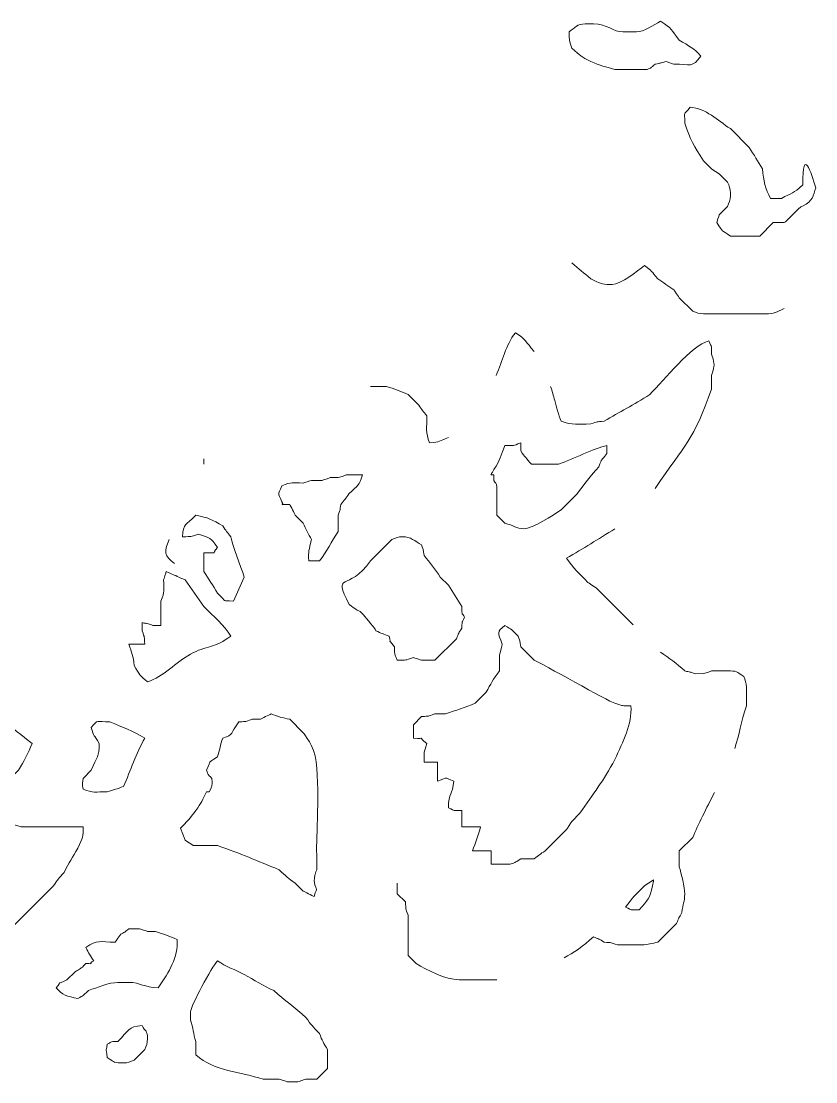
# Model space of a CAD drawing. Header units: millimetres. Extents: x -6423 to -1759, y 6 to 2012.
# Drawn here: x -2063.8 to -2019.4, y 1261.5 to 1320.8 of the extents above; entities that cross this region are included whole.
import ezdxf

# ---------------------------------------------------------------- set-up
doc = ezdxf.new("R2010")
doc.units = ezdxf.units.MM
doc.header["$MEASUREMENT"] = 0
doc.layers.add('layer 1', color=7, linetype='Continuous')

msp = doc.modelspace()

# ---------------------------------------------------------------- linework, layer by layer
at = {"layer": 'layer 1', "color": 177, "lineweight": 9}
for points, knots in [([(-2027.0498, 1319.702), (-2027.515, 1320.2753), (-2027.439, 1320.3474), (-2028.0996, 1320.7514), (-2028.0996, 1320.7514), (-2028.4836, 1320.546), (-2029.014, 1320.1516), (-2029.4486, 1320.1516), (-2029.4486, 1320.1516), (-2029.4486, 1320.1516), (-2030.1982, 1320.1519), (-2030.1982, 1320.1519), (-2030.1982, 1320.1519), (-2030.7267, 1320.1516), (-2031.0715, 1320.6016), (-2031.8476, 1320.6016), (-2031.8476, 1320.6016), (-2031.8476, 1320.6016), (-2032.2974, 1320.6015), (-2032.2974, 1320.6015), (-2032.2974, 1320.6015), (-2032.7426, 1320.6015), (-2032.8656, 1320.4134), (-2033.1971, 1320.1519), (-2033.1971, 1320.1519), (-2033.184, 1319.5623), (-2033.2185, 1319.7817), (-2033.0469, 1319.2523), (-2033.0469, 1319.2523), (-2032.5746, 1318.8165), (-2032.5261, 1318.7855), (-2031.9974, 1318.5026), (-2031.9974, 1318.5026), (-2031.4557, 1318.2505), (-2031.1923, 1318.2292), (-2030.6481, 1318.0527), (-2030.6481, 1318.0527), (-2030.6481, 1318.0527), (-2028.849, 1318.053), (-2028.849, 1318.053), (-2028.849, 1318.053), (-2028.4821, 1318.22), (-2028.7033, 1318.1124), (-2028.3991, 1318.3527), (-2028.3991, 1318.3527), (-2028.0771, 1318.4203), (-2028.1414, 1318.3894), (-2027.7996, 1318.5026), (-2027.7996, 1318.5026), (-2027.7903, 1318.4987), (-2027.3747, 1318.3617), (-2027.3497, 1318.3527), (-2027.3497, 1318.3527), (-2026.4441, 1318.3525), (-2026.3102, 1318.1252), (-2025.8505, 1318.8025), (-2025.8505, 1318.8025), (-2026.1791, 1319.2265), (-2026.5413, 1319.3695), (-2027.0498, 1319.702)], [0, 0, 0, 0, 0.0625, 0.0625, 0.0625, 0.0625, 0.125, 0.125, 0.125, 0.125, 0.1875, 0.1875, 0.1875, 0.1875, 0.25, 0.25, 0.25, 0.25, 0.3125, 0.3125, 0.3125, 0.3125, 0.375, 0.375, 0.375, 0.375, 0.4375, 0.4375, 0.4375, 0.4375, 0.5, 0.5, 0.5, 0.5, 0.5625, 0.5625, 0.5625, 0.5625, 0.625, 0.625, 0.625, 0.625, 0.6875, 0.6875, 0.6875, 0.6875, 0.75, 0.75, 0.75, 0.75, 0.8125, 0.8125, 0.8125, 0.8125, 0.875, 0.875, 0.875, 0.875, 1, 1, 1, 1]), ([(-2020.1535, 1311.6058), (-2020.6942, 1311.1184), (-2020.7549, 1311.1633), (-2021.3527, 1310.8562), (-2021.3527, 1310.8562), (-2021.3527, 1310.8562), (-2021.9525, 1310.8565), (-2021.9525, 1310.8565), (-2021.9525, 1310.8565), (-2022.2627, 1311.3939), (-2022.3529, 1311.8631), (-2022.4022, 1312.5055), (-2022.4022, 1312.5055), (-2022.653, 1312.9244), (-2022.8805, 1313.2902), (-2023.1518, 1313.705), (-2023.1518, 1313.705), (-2023.1518, 1313.705), (-2024.2013, 1314.7545), (-2024.2013, 1314.7545), (-2024.2013, 1314.7545), (-2024.9068, 1315.2158), (-2025.575, 1315.8866), (-2026.4503, 1315.9538), (-2026.4503, 1315.9538), (-2026.861, 1315.3773), (-2026.7327, 1315.8594), (-2026.7501, 1315.0545), (-2026.7501, 1315.0545), (-2026.4226, 1314.1077), (-2026.2588, 1313.8089), (-2025.7004, 1312.9551), (-2025.7004, 1312.9551), (-2025.7004, 1312.9551), (-2025.2508, 1312.5055), (-2025.2508, 1312.5055), (-2025.2508, 1312.5055), (-2025.2332, 1312.4959), (-2024.8264, 1312.2219), (-2024.801, 1312.2059), (-2024.801, 1312.2059), (-2024.801, 1312.2059), (-2024.3511, 1311.7558), (-2024.3511, 1311.7558), (-2024.3511, 1311.7558), (-2024.2726, 1311.537), (-2024.2016, 1311.4137), (-2024.2016, 1311.1561), (-2024.2016, 1311.1561), (-2024.2016, 1311.1561), (-2024.2013, 1311.0063), (-2024.2013, 1311.0063), (-2024.2013, 1311.0063), (-2024.2013, 1310.7452), (-2024.2771, 1310.6301), (-2024.3511, 1310.4065), (-2024.3511, 1310.4065), (-2024.8726, 1309.8735), (-2024.7665, 1310.148), (-2024.9509, 1309.5072), (-2024.9509, 1309.5072), (-2024.5926, 1308.9339), (-2024.7453, 1309.1249), (-2024.2013, 1308.7573), (-2024.2013, 1308.7573), (-2024.2013, 1308.7573), (-2022.552, 1308.7573), (-2022.552, 1308.7573), (-2022.552, 1308.7573), (-2022.552, 1308.7573), (-2021.8024, 1309.5072), (-2021.8024, 1309.5072), (-2021.8024, 1309.5072), (-2021.8024, 1309.5072), (-2021.2027, 1309.5069), (-2021.2027, 1309.5069), (-2021.2027, 1309.5069), (-2021.0405, 1309.5607), (-2020.431, 1310.3358), (-2020.1428, 1310.4515), (-2020.1428, 1310.4515), (-2019.6046, 1310.6785), (-2019.5759, 1311.011), (-2019.4317, 1311.4562), (-2019.4317, 1311.4562), (-2019.6967, 1312.2732), (-2020.1527, 1313.8451), (-2020.1535, 1311.6058)], [0, 0, 0, 0, 0.0434783, 0.0434783, 0.0434783, 0.0434783, 0.0869565, 0.0869565, 0.0869565, 0.0869565, 0.1304348, 0.1304348, 0.1304348, 0.1304348, 0.173913, 0.173913, 0.173913, 0.173913, 0.2173913, 0.2173913, 0.2173913, 0.2173913, 0.2608696, 0.2608696, 0.2608696, 0.2608696, 0.3043478, 0.3043478, 0.3043478, 0.3043478, 0.3478261, 0.3478261, 0.3478261, 0.3478261, 0.3913043, 0.3913043, 0.3913043, 0.3913043, 0.4347826, 0.4347826, 0.4347826, 0.4347826, 0.4782609, 0.4782609, 0.4782609, 0.4782609, 0.5217391, 0.5217391, 0.5217391, 0.5217391, 0.5652174, 0.5652174, 0.5652174, 0.5652174, 0.6086957, 0.6086957, 0.6086957, 0.6086957, 0.6521739, 0.6521739, 0.6521739, 0.6521739, 0.6956522, 0.6956522, 0.6956522, 0.6956522, 0.7391304, 0.7391304, 0.7391304, 0.7391304, 0.7826087, 0.7826087, 0.7826087, 0.7826087, 0.826087, 0.826087, 0.826087, 0.826087, 0.8695652, 0.8695652, 0.8695652, 0.8695652, 0.9130435, 0.9130435, 0.9130435, 0.9130435, 1, 1, 1, 1]), ([(-2033.0469, 1307.2582), (-2032.6492, 1306.891), (-2032.3951, 1306.7259), (-2031.9974, 1306.3585), (-2031.9974, 1306.3585), (-2031.6675, 1306.2264), (-2031.4467, 1306.0589), (-2031.0978, 1306.0586), (-2031.0978, 1306.0586), (-2031.0978, 1306.0586), (-2030.798, 1306.0586), (-2030.798, 1306.0586), (-2030.798, 1306.0586), (-2030.2997, 1306.0589), (-2029.4084, 1306.7758), (-2028.9989, 1307.1083), (-2028.9989, 1307.1083), (-2028.518, 1306.7562), (-2028.6493, 1306.841), (-2028.2493, 1306.3585), (-2028.2493, 1306.3585), (-2027.9455, 1306.1597), (-2027.6535, 1305.9574), (-2027.3497, 1305.7589), (-2027.3497, 1305.7589), (-2027.3401, 1305.7412), (-2027.0663, 1305.3345), (-2027.05, 1305.3091), (-2027.05, 1305.3091), (-2027.05, 1305.3091), (-2026.3002, 1304.5594), (-2026.3002, 1304.5594), (-2026.3002, 1304.5594), (-2026.0813, 1304.4806), (-2025.9582, 1304.4096), (-2025.7004, 1304.4096), (-2025.7004, 1304.4096), (-2025.7004, 1304.4096), (-2022.2524, 1304.4093), (-2022.2524, 1304.4093), (-2022.2524, 1304.4093), (-2021.7224, 1304.4096), (-2021.6367, 1304.5075), (-2021.2027, 1304.7094)], [0, 0, 0, 0, 0.0833333, 0.0833333, 0.0833333, 0.0833333, 0.1666667, 0.1666667, 0.1666667, 0.1666667, 0.25, 0.25, 0.25, 0.25, 0.3333333, 0.3333333, 0.3333333, 0.3333333, 0.4166667, 0.4166667, 0.4166667, 0.4166667, 0.5, 0.5, 0.5, 0.5, 0.5833333, 0.5833333, 0.5833333, 0.5833333, 0.6666667, 0.6666667, 0.6666667, 0.6666667, 0.75, 0.75, 0.75, 0.75, 0.8333333, 0.8333333, 0.8333333, 0.8333333, 1, 1, 1, 1]), ([(-2037.2807, 1300.9611), (-2036.8904, 1301.8049), (-2036.766, 1302.6371), (-2036.1954, 1303.3601), (-2036.1954, 1303.3601), (-2035.5735, 1302.971), (-2035.6568, 1302.8638), (-2035.1459, 1302.3107)], [0, 0, 0, 0, 0.3333333, 0.3333333, 0.3333333, 0.3333333, 1, 1, 1, 1]), ([(-2034.2421, 1300.3616), (-2034.1455, 1300.1005), (-2034.0727, 1299.8379), (-2034.0033, 1299.5764), (-2034.0033, 1299.5764), (-2033.8995, 1299.1847), (-2033.8032, 1298.7945), (-2033.6467, 1298.4127), (-2033.6467, 1298.4127), (-2033.0343, 1298.1749), (-2032.6919, 1298.2627), (-2031.9974, 1298.2627), (-2031.9974, 1298.2627), (-2031.5574, 1298.4084), (-2031.7217, 1298.3761), (-2031.2479, 1298.4124), (-2031.2479, 1298.4124), (-2030.3598, 1298.9446), (-2029.6148, 1299.3129), (-2028.6991, 1299.9116), (-2028.6991, 1299.9116), (-2027.8818, 1300.7292), (-2026.3933, 1302.625), (-2025.4007, 1302.9105), (-2025.4007, 1302.9105), (-2025.2206, 1302.4566), (-2025.2508, 1302.7592), (-2025.2507, 1302.1605), (-2025.2507, 1302.1605), (-2025.1183, 1301.7921), (-2025.1669, 1301.9036), (-2025.1009, 1301.5609), (-2025.1009, 1301.5609), (-2025.1684, 1301.2389), (-2025.1374, 1301.3029), (-2025.2507, 1300.9613), (-2025.2507, 1300.9613), (-2025.2507, 1300.9613), (-2025.2507, 1300.2118), (-2025.2507, 1300.2118), (-2025.2507, 1300.2118), (-2026.2433, 1297.3431), (-2026.7385, 1297.122), (-2028.3991, 1294.6642)], [0, 0, 0, 0, 0.0833333, 0.0833333, 0.0833333, 0.0833333, 0.1666667, 0.1666667, 0.1666667, 0.1666667, 0.25, 0.25, 0.25, 0.25, 0.3333333, 0.3333333, 0.3333333, 0.3333333, 0.4166667, 0.4166667, 0.4166667, 0.4166667, 0.5, 0.5, 0.5, 0.5, 0.5833333, 0.5833333, 0.5833333, 0.5833333, 0.6666667, 0.6666667, 0.6666667, 0.6666667, 0.75, 0.75, 0.75, 0.75, 0.8333333, 0.8333333, 0.8333333, 0.8333333, 1, 1, 1, 1]), ([(-2044.2915, 1300.3614), (-2044.2915, 1300.3614), (-2043.3918, 1300.3616), (-2043.3918, 1300.3616), (-2043.3918, 1300.3616), (-2042.9644, 1300.2137), (-2042.6106, 1300.0794), (-2042.1925, 1299.9118), (-2042.1925, 1299.9118), (-2042.1925, 1299.9118), (-2041.5928, 1299.312), (-2041.5928, 1299.312), (-2041.5928, 1299.312), (-2041.411, 1299.0284), (-2041.362, 1298.9838), (-2041.1429, 1298.7123), (-2041.1429, 1298.7123), (-2041.1429, 1298.0326), (-2041.2271, 1297.8159), (-2040.993, 1297.2129), (-2040.993, 1297.2129), (-2040.3908, 1297.2595), (-2040.4725, 1297.3008), (-2039.9436, 1297.513)], [0, 0, 0, 0, 0.1428571, 0.1428571, 0.1428571, 0.1428571, 0.2857143, 0.2857143, 0.2857143, 0.2857143, 0.4285714, 0.4285714, 0.4285714, 0.4285714, 0.5714286, 0.5714286, 0.5714286, 0.5714286, 0.7142857, 0.7142857, 0.7142857, 0.7142857, 1, 1, 1, 1]), ([(-2037.3947, 1295.4141), (-2037.3947, 1295.4141), (-2037.3947, 1295.1142), (-2037.3947, 1295.1142), (-2037.3947, 1295.1142), (-2037.2286, 1294.7684), (-2037.2449, 1295.0494), (-2037.2452, 1294.5144), (-2037.2452, 1294.5144), (-2037.2452, 1294.5144), (-2037.2449, 1294.2146), (-2037.2449, 1294.2146), (-2037.2449, 1294.2146), (-2037.2449, 1294.2146), (-2037.2452, 1293.1651), (-2037.2452, 1293.1651), (-2037.2452, 1293.1651), (-2037.2452, 1293.1651), (-2036.7952, 1292.7151), (-2036.7952, 1292.7151), (-2036.7952, 1292.7151), (-2036.3067, 1292.6125), (-2036.1263, 1292.4154), (-2035.7456, 1292.4155), (-2035.7456, 1292.4155), (-2035.2213, 1292.4154), (-2034.1072, 1293.1636), (-2033.6469, 1293.4649), (-2033.6469, 1293.4649), (-2033.6469, 1293.4649), (-2032.7471, 1294.3644), (-2032.7471, 1294.3644), (-2032.7471, 1294.3644), (-2032.4152, 1294.8558), (-2031.9676, 1295.4088), (-2031.5476, 1295.8637), (-2031.5476, 1295.8637), (-2031.3303, 1296.3938), (-2031.4579, 1296.1574), (-2031.0978, 1296.6134), (-2031.0978, 1296.6134), (-2031.0978, 1296.6134), (-2031.0978, 1297.0634), (-2031.0978, 1297.0634), (-2031.0978, 1297.0634), (-2031.755, 1296.9249), (-2033.0012, 1296.2888), (-2033.7965, 1296.0137), (-2033.7965, 1296.0137), (-2033.7965, 1296.0137), (-2035.296, 1296.0136), (-2035.296, 1296.0136), (-2035.296, 1296.0136), (-2035.6201, 1296.3649), (-2035.6513, 1296.398), (-2035.8956, 1296.7631), (-2035.8956, 1296.7631), (-2035.8956, 1296.7631), (-2035.8956, 1297.2129), (-2035.8956, 1297.2129), (-2035.8956, 1297.2129), (-2036.4083, 1297.0139), (-2036.1787, 1297.0631), (-2036.7952, 1297.0631), (-2036.7952, 1297.0631), (-2037.0057, 1296.4547), (-2037.0522, 1296.2856), (-2037.3947, 1295.714), (-2037.3947, 1295.714), (-2037.4552, 1295.613), (-2037.5168, 1295.5131), (-2037.5794, 1295.4142), (-2037.5794, 1295.4142), (-2037.5794, 1295.4142), (-2037.3947, 1295.4141), (-2037.3947, 1295.4141)], [0, 0, 0, 0, 0.05, 0.05, 0.05, 0.05, 0.1, 0.1, 0.1, 0.1, 0.15, 0.15, 0.15, 0.15, 0.2, 0.2, 0.2, 0.2, 0.25, 0.25, 0.25, 0.25, 0.3, 0.3, 0.3, 0.3, 0.35, 0.35, 0.35, 0.35, 0.4, 0.4, 0.4, 0.4, 0.45, 0.45, 0.45, 0.45, 0.5, 0.5, 0.5, 0.5, 0.55, 0.55, 0.55, 0.55, 0.6, 0.6, 0.6, 0.6, 0.65, 0.65, 0.65, 0.65, 0.7, 0.7, 0.7, 0.7, 0.75, 0.75, 0.75, 0.75, 0.8, 0.8, 0.8, 0.8, 0.85, 0.85, 0.85, 0.85, 0.9, 0.9, 0.9, 0.9, 1, 1, 1, 1]), ([(-2044.7412, 1295.4141), (-2044.7412, 1295.4141), (-2045.6408, 1295.4138), (-2045.6408, 1295.4138), (-2045.6408, 1295.4138), (-2045.6661, 1295.4048), (-2046.0815, 1295.2683), (-2046.0905, 1295.2641), (-2046.0905, 1295.2641), (-2046.0905, 1295.2641), (-2046.5403, 1295.264), (-2046.5403, 1295.264), (-2046.5403, 1295.264), (-2046.5654, 1295.2551), (-2046.981, 1295.1181), (-2046.99, 1295.114), (-2046.99, 1295.114), (-2046.99, 1295.114), (-2047.5898, 1295.1142), (-2047.5898, 1295.1142), (-2047.5898, 1295.1142), (-2047.6148, 1295.1052), (-2048.0304, 1294.9685), (-2048.0398, 1294.964), (-2048.0398, 1294.964), (-2048.6888, 1294.9642), (-2048.665, 1295.0371), (-2049.2391, 1294.8143), (-2049.2391, 1294.8143), (-2049.4681, 1294.2239), (-2049.4681, 1294.5049), (-2049.239, 1293.9147), (-2049.239, 1293.9147), (-2049.038, 1293.7627), (-2049.5544, 1293.7649), (-2048.7892, 1293.7649), (-2048.7892, 1293.7649), (-2048.7497, 1293.6732), (-2048.5351, 1293.2612), (-2048.4894, 1293.1651), (-2048.4894, 1293.1651), (-2048.4894, 1293.1651), (-2048.0397, 1292.7151), (-2048.0397, 1292.7151), (-2048.0397, 1292.7151), (-2047.893, 1292.4143), (-2047.7423, 1292.1129), (-2047.5898, 1291.8156), (-2047.5898, 1291.8156), (-2047.7092, 1291.1833), (-2047.7761, 1291.185), (-2047.7397, 1290.6162), (-2047.7397, 1290.6162), (-2047.7397, 1290.6162), (-2047.1401, 1290.6165), (-2047.1401, 1290.6165), (-2047.1401, 1290.6165), (-2046.7245, 1291.1428), (-2046.4655, 1291.6919), (-2046.0907, 1292.2655), (-2046.0907, 1292.2655), (-2046.0907, 1292.2655), (-2046.0905, 1293.1651), (-2046.0905, 1293.1651), (-2046.0905, 1293.1651), (-2045.9578, 1293.5334), (-2046.0068, 1293.4222), (-2045.9408, 1293.7649), (-2045.9408, 1293.7649), (-2045.7275, 1294.0343), (-2045.6741, 1294.0904), (-2045.4908, 1294.3644), (-2045.4908, 1294.3644), (-2044.9641, 1294.8913), (-2044.9316, 1294.7528), (-2044.7412, 1295.4141)], [0, 0, 0, 0, 0.05, 0.05, 0.05, 0.05, 0.1, 0.1, 0.1, 0.1, 0.15, 0.15, 0.15, 0.15, 0.2, 0.2, 0.2, 0.2, 0.25, 0.25, 0.25, 0.25, 0.3, 0.3, 0.3, 0.3, 0.35, 0.35, 0.35, 0.35, 0.4, 0.4, 0.4, 0.4, 0.45, 0.45, 0.45, 0.45, 0.5, 0.5, 0.5, 0.5, 0.55, 0.55, 0.55, 0.55, 0.6, 0.6, 0.6, 0.6, 0.65, 0.65, 0.65, 0.65, 0.7, 0.7, 0.7, 0.7, 0.75, 0.75, 0.75, 0.75, 0.8, 0.8, 0.8, 0.8, 0.85, 0.85, 0.85, 0.85, 0.9, 0.9, 0.9, 0.9, 1, 1, 1, 1]), ([(-2052.0876, 1291.9655), (-2052.3007, 1292.2351), (-2052.3542, 1292.2914), (-2052.5374, 1292.5654), (-2052.5374, 1292.5654), (-2053.137, 1292.9246), (-2053.337, 1293.0328), (-2054.0366, 1293.1651), (-2054.0366, 1293.1651), (-2054.6343, 1292.5673), (-2054.7098, 1292.7408), (-2054.7863, 1291.9655), (-2054.7863, 1291.9655), (-2054.1966, 1291.9784), (-2054.416, 1291.9437), (-2053.8868, 1292.1157), (-2053.8868, 1292.1157), (-2053.233, 1291.8535), (-2053.2238, 1291.9491), (-2052.8371, 1291.366), (-2052.8371, 1291.366), (-2053.1945, 1290.9499), (-2052.7633, 1291.0841), (-2053.5868, 1291.0661), (-2053.5868, 1291.0661), (-2053.6061, 1290.7661), (-2053.5868, 1290.4641), (-2053.5868, 1290.0165), (-2053.5868, 1290.0165), (-2053.3156, 1289.6018), (-2053.0879, 1289.236), (-2052.8374, 1288.8172), (-2052.8374, 1288.8172), (-2052.1959, 1288.2391), (-2052.6933, 1288.4418), (-2051.9377, 1288.3674), (-2051.9377, 1288.3674), (-2051.7272, 1288.8202), (-2051.5484, 1289.2643), (-2051.3379, 1289.7168), (-2051.3379, 1289.7168), (-2051.5357, 1290.3263), (-2051.9789, 1291.4488), (-2052.0876, 1291.9655)], [0, 0, 0, 0, 0.0833333, 0.0833333, 0.0833333, 0.0833333, 0.1666667, 0.1666667, 0.1666667, 0.1666667, 0.25, 0.25, 0.25, 0.25, 0.3333333, 0.3333333, 0.3333333, 0.3333333, 0.4166667, 0.4166667, 0.4166667, 0.4166667, 0.5, 0.5, 0.5, 0.5, 0.5833333, 0.5833333, 0.5833333, 0.5833333, 0.6666667, 0.6666667, 0.6666667, 0.6666667, 0.75, 0.75, 0.75, 0.75, 0.8333333, 0.8333333, 0.8333333, 0.8333333, 1, 1, 1, 1]), ([(-2030.6481, 1292.4155), (-2031.5781, 1291.8071), (-2032.4168, 1291.3233), (-2033.3468, 1290.7662), (-2033.3468, 1290.7662), (-2032.9649, 1290.2014), (-2032.6549, 1289.9242), (-2032.1476, 1289.4169), (-2032.1476, 1289.4169), (-2032.1297, 1289.4073), (-2031.7231, 1289.1336), (-2031.6976, 1289.1171), (-2031.6976, 1289.1171), (-2031.6976, 1289.1171), (-2029.6351, 1287.0546), (-2029.6351, 1287.0546)], [0, 0, 0, 0, 0.2, 0.2, 0.2, 0.2, 0.4, 0.4, 0.4, 0.4, 0.6, 0.6, 0.6, 0.6, 1, 1, 1, 1]), ([(-2043.2418, 1286.4182), (-2043.5595, 1286.5236), (-2043.6941, 1286.5769), (-2043.9916, 1286.7183), (-2043.9916, 1286.7183), (-2044.1301, 1286.9911), (-2043.9916, 1286.7183), (-2044.3974, 1287.2735), (-2044.3974, 1287.2735), (-2045.0344, 1288.0654), (-2044.7577, 1287.6044), (-2045.4768, 1288.1782), (-2045.4768, 1288.1782), (-2046.4296, 1290.1092), (-2045.521, 1288.8249), (-2044.2915, 1290.6165), (-2044.2915, 1290.6165), (-2044.2915, 1290.6165), (-2043.092, 1291.8158), (-2043.092, 1291.8158), (-2043.092, 1291.8158), (-2042.8731, 1291.8945), (-2042.75, 1291.9655), (-2042.4922, 1291.9655), (-2042.4922, 1291.9655), (-2042.0715, 1291.9658), (-2041.7784, 1291.7172), (-2041.4427, 1291.5159), (-2041.4427, 1291.5159), (-2041.3104, 1291.1473), (-2041.359, 1291.2589), (-2041.2929, 1290.9161), (-2041.2929, 1290.9161), (-2040.9669, 1290.5144), (-2040.6753, 1290.134), (-2040.3933, 1289.7167), (-2040.3933, 1289.7167), (-2040.3933, 1289.7167), (-2039.9436, 1289.2671), (-2039.9436, 1289.2671), (-2039.9436, 1289.2671), (-2039.6723, 1288.8522), (-2039.4448, 1288.4862), (-2039.1939, 1288.0675), (-2039.1939, 1288.0675), (-2039.1939, 1287.4885), (-2039.1651, 1287.7734), (-2039.044, 1287.4678), (-2039.044, 1287.4678), (-2039.2305, 1287.0344), (-2039.151, 1287.4134), (-2039.1939, 1286.868), (-2039.1939, 1286.868), (-2039.3796, 1286.5784), (-2039.3667, 1286.5781), (-2039.4939, 1286.2686), (-2039.4939, 1286.2686), (-2039.4939, 1286.2686), (-2040.6932, 1285.069), (-2040.6932, 1285.069), (-2040.6932, 1285.069), (-2040.6932, 1285.069), (-2041.4427, 1285.0689), (-2041.4427, 1285.0689), (-2041.4427, 1285.0689), (-2041.452, 1285.0732), (-2041.8676, 1285.2101), (-2041.8926, 1285.2189), (-2041.8926, 1285.2189), (-2042.4222, 1285.0475), (-2042.2028, 1285.0821), (-2042.7921, 1285.0689), (-2042.7921, 1285.0689), (-2042.982, 1285.5477), (-2042.9288, 1285.2123), (-2042.9421, 1285.8187), (-2042.9421, 1285.8187), (-2043.4296, 1286.4354), (-2043.084, 1285.8369), (-2043.2418, 1286.4182)], [0, 0, 0, 0, 0.047619, 0.047619, 0.047619, 0.047619, 0.0952381, 0.0952381, 0.0952381, 0.0952381, 0.1428571, 0.1428571, 0.1428571, 0.1428571, 0.1904762, 0.1904762, 0.1904762, 0.1904762, 0.2380952, 0.2380952, 0.2380952, 0.2380952, 0.2857143, 0.2857143, 0.2857143, 0.2857143, 0.3333333, 0.3333333, 0.3333333, 0.3333333, 0.3809524, 0.3809524, 0.3809524, 0.3809524, 0.4285714, 0.4285714, 0.4285714, 0.4285714, 0.4761905, 0.4761905, 0.4761905, 0.4761905, 0.5238095, 0.5238095, 0.5238095, 0.5238095, 0.5714286, 0.5714286, 0.5714286, 0.5714286, 0.6190476, 0.6190476, 0.6190476, 0.6190476, 0.6666667, 0.6666667, 0.6666667, 0.6666667, 0.7142857, 0.7142857, 0.7142857, 0.7142857, 0.7619048, 0.7619048, 0.7619048, 0.7619048, 0.8095238, 0.8095238, 0.8095238, 0.8095238, 0.8571429, 0.8571429, 0.8571429, 0.8571429, 0.9047619, 0.9047619, 0.9047619, 0.9047619, 1, 1, 1, 1]), ([(-2055.9857, 1288.0675), (-2055.9857, 1288.0675), (-2055.9857, 1288.3674), (-2055.9857, 1288.3674), (-2055.9857, 1288.3674), (-2055.9857, 1288.3674), (-2055.9857, 1287.018), (-2055.9857, 1287.018), (-2055.9857, 1287.018), (-2055.9857, 1287.018), (-2056.4356, 1287.0182), (-2056.4356, 1287.0182), (-2056.4356, 1287.0182), (-2056.7877, 1287.1448), (-2056.717, 1287.1012), (-2057.0352, 1287.1679), (-2057.0352, 1287.1679), (-2057.0352, 1287.1679), (-2057.0352, 1286.7182), (-2057.0352, 1286.7182), (-2057.0352, 1286.7182), (-2056.8822, 1286.2572), (-2056.924, 1286.4619), (-2056.8852, 1285.9685), (-2056.8852, 1285.9685), (-2056.8852, 1285.9685), (-2057.7848, 1285.9686), (-2057.7848, 1285.9686), (-2057.7848, 1285.9686), (-2057.6151, 1285.4782), (-2057.5274, 1285.323), (-2057.485, 1284.7693), (-2057.485, 1284.7693), (-2057.1929, 1284.2746), (-2057.1517, 1284.1837), (-2056.7353, 1283.8696), (-2056.7353, 1283.8696), (-2055.8527, 1284.1234), (-2055.1553, 1284.9584), (-2054.3365, 1285.4111), (-2054.3365, 1285.4111), (-2053.4738, 1285.8881), (-2052.9386, 1285.7467), (-2052.0876, 1286.4184), (-2052.0876, 1286.4184), (-2052.4651, 1287.0355), (-2053.0404, 1287.5213), (-2053.5868, 1288.0677), (-2053.5868, 1288.0677), (-2053.9306, 1288.5767), (-2054.2996, 1289.0517), (-2054.6364, 1289.5667), (-2054.6364, 1289.5667), (-2054.8456, 1289.6524), (-2054.9352, 1289.6834), (-2054.9961, 1289.7128), (-2054.9961, 1289.7128), (-2055.2252, 1289.8232), (-2055.424, 1289.91), (-2055.6606, 1290.0036), (-2055.6606, 1290.0036), (-2055.6693, 1290.007), (-2055.6778, 1290.0114), (-2055.686, 1290.0167), (-2055.686, 1290.0167), (-2055.6949, 1289.9915), (-2055.8318, 1289.5761), (-2055.8357, 1289.5667), (-2055.8357, 1289.5667), (-2055.8358, 1288.9175), (-2055.7629, 1288.9412), (-2055.9857, 1288.3674), (-2055.9857, 1288.3674), (-2055.9857, 1288.3674), (-2055.9857, 1288.0675), (-2055.9857, 1288.0675)], [0, 0, 0, 0, 0.05, 0.05, 0.05, 0.05, 0.1, 0.1, 0.1, 0.1, 0.15, 0.15, 0.15, 0.15, 0.2, 0.2, 0.2, 0.2, 0.25, 0.25, 0.25, 0.25, 0.3, 0.3, 0.3, 0.3, 0.35, 0.35, 0.35, 0.35, 0.4, 0.4, 0.4, 0.4, 0.45, 0.45, 0.45, 0.45, 0.5, 0.5, 0.5, 0.5, 0.55, 0.55, 0.55, 0.55, 0.6, 0.6, 0.6, 0.6, 0.65, 0.65, 0.65, 0.65, 0.7, 0.7, 0.7, 0.7, 0.75, 0.75, 0.75, 0.75, 0.8, 0.8, 0.8, 0.8, 0.85, 0.85, 0.85, 0.85, 0.9, 0.9, 0.9, 0.9, 1, 1, 1, 1]), ([(-2037.5447, 1274.4242), (-2037.5447, 1274.4242), (-2037.5447, 1273.6746), (-2037.5447, 1273.6746), (-2037.5447, 1273.6746), (-2037.5447, 1273.6746), (-2036.4952, 1273.6746), (-2036.4952, 1273.6746), (-2036.4952, 1273.6746), (-2036.1702, 1273.7914), (-2036.179, 1273.8074), (-2035.8956, 1273.9746), (-2035.8956, 1273.9746), (-2035.8956, 1273.9746), (-2035.1459, 1273.9744), (-2035.1459, 1273.9744), (-2035.1459, 1273.9744), (-2034.8763, 1274.1874), (-2034.8202, 1274.2409), (-2034.5462, 1274.4244), (-2034.5462, 1274.4244), (-2034.5462, 1274.4244), (-2033.3468, 1275.6236), (-2033.3468, 1275.6236), (-2033.3468, 1275.6236), (-2033.3372, 1275.6415), (-2033.0632, 1276.0478), (-2033.0469, 1276.0735), (-2033.0469, 1276.0735), (-2033.0469, 1276.0735), (-2032.5972, 1276.5231), (-2032.5972, 1276.5231), (-2032.5972, 1276.5231), (-2031.8433, 1277.6389), (-2031.2859, 1278.3296), (-2030.6481, 1279.522), (-2030.6481, 1279.522), (-2030.1907, 1280.5054), (-2029.6838, 1281.509), (-2029.7487, 1282.5204), (-2029.7487, 1282.5204), (-2030.338, 1282.5331), (-2030.1187, 1282.4985), (-2030.6481, 1282.6704), (-2030.6481, 1282.6704), (-2030.9905, 1282.7367), (-2034.7773, 1284.9366), (-2035.1459, 1285.069), (-2035.1459, 1285.069), (-2035.1459, 1285.069), (-2035.8956, 1285.8187), (-2035.8956, 1285.8187), (-2035.8956, 1285.8187), (-2035.9617, 1286.1614), (-2035.9132, 1286.05), (-2036.0455, 1286.4182), (-2036.0455, 1286.4182), (-2036.4317, 1286.7963), (-2036.3696, 1286.7615), (-2036.7952, 1287.0182), (-2036.7952, 1287.0182), (-2037.2723, 1286.6082), (-2037.1666, 1286.652), (-2036.9449, 1285.9686), (-2036.9449, 1285.9686), (-2037.0112, 1285.626), (-2036.9623, 1285.7374), (-2037.095, 1285.3688), (-2037.095, 1285.3688), (-2037.095, 1285.3688), (-2037.095, 1284.4694), (-2037.095, 1284.4694), (-2037.095, 1284.4694), (-2037.4737, 1283.9897), (-2037.5496, 1283.7626), (-2037.8447, 1283.2699), (-2037.8447, 1283.2699), (-2037.8447, 1283.2699), (-2038.4443, 1282.6702), (-2038.4443, 1282.6702), (-2038.4443, 1282.6702), (-2039.0137, 1282.442), (-2039.5152, 1282.2707), (-2040.0934, 1282.0705), (-2040.0934, 1282.0705), (-2040.0934, 1282.0705), (-2040.6932, 1282.0706), (-2040.6932, 1282.0706), (-2040.6932, 1282.0706), (-2041.1725, 1281.9151), (-2040.928, 1281.9611), (-2041.4427, 1281.9205), (-2041.4427, 1281.9205), (-2041.4427, 1281.9205), (-2041.8927, 1281.4709), (-2041.8927, 1281.4709), (-2041.8927, 1281.4709), (-2041.8927, 1281.4709), (-2041.8926, 1280.7213), (-2041.8926, 1280.7213), (-2041.8926, 1280.7213), (-2041.112, 1280.6441), (-2041.7549, 1280.8672), (-2041.1429, 1280.4213), (-2041.1429, 1280.4213), (-2041.3232, 1279.8656), (-2041.2929, 1279.9923), (-2041.2929, 1279.3718), (-2041.2929, 1279.3718), (-2041.2929, 1279.3718), (-2040.5432, 1279.3719), (-2040.5432, 1279.3719), (-2040.5432, 1279.3719), (-2040.5432, 1279.3719), (-2040.5432, 1278.3224), (-2040.5432, 1278.3224), (-2040.5432, 1278.3224), (-2039.8709, 1278.5404), (-2040.253, 1278.5457), (-2039.6436, 1278.3223), (-2039.6436, 1278.3223), (-2039.7045, 1277.5332), (-2039.9246, 1277.6897), (-2039.9436, 1276.8233), (-2039.9436, 1276.8233), (-2039.4648, 1276.6333), (-2039.8004, 1276.6866), (-2039.1939, 1276.6731), (-2039.1939, 1276.6731), (-2039.1939, 1276.6731), (-2039.1939, 1275.7735), (-2039.1939, 1275.7735), (-2039.1939, 1275.7735), (-2039.1939, 1275.7735), (-2038.1445, 1275.7735), (-2038.1445, 1275.7735), (-2038.1445, 1275.7735), (-2038.2457, 1275.2926), (-2038.4363, 1274.8808), (-2038.5942, 1274.4244), (-2038.5942, 1274.4244), (-2038.5942, 1274.4244), (-2037.5447, 1274.4242), (-2037.5447, 1274.4242)], [0, 0, 0, 0, 0.027027, 0.027027, 0.027027, 0.027027, 0.0540541, 0.0540541, 0.0540541, 0.0540541, 0.0810811, 0.0810811, 0.0810811, 0.0810811, 0.1081081, 0.1081081, 0.1081081, 0.1081081, 0.1351351, 0.1351351, 0.1351351, 0.1351351, 0.1621622, 0.1621622, 0.1621622, 0.1621622, 0.1891892, 0.1891892, 0.1891892, 0.1891892, 0.2162162, 0.2162162, 0.2162162, 0.2162162, 0.2432432, 0.2432432, 0.2432432, 0.2432432, 0.2702703, 0.2702703, 0.2702703, 0.2702703, 0.2972973, 0.2972973, 0.2972973, 0.2972973, 0.3243243, 0.3243243, 0.3243243, 0.3243243, 0.3513514, 0.3513514, 0.3513514, 0.3513514, 0.3783784, 0.3783784, 0.3783784, 0.3783784, 0.4054054, 0.4054054, 0.4054054, 0.4054054, 0.4324324, 0.4324324, 0.4324324, 0.4324324, 0.4594595, 0.4594595, 0.4594595, 0.4594595, 0.4864865, 0.4864865, 0.4864865, 0.4864865, 0.5135135, 0.5135135, 0.5135135, 0.5135135, 0.5405405, 0.5405405, 0.5405405, 0.5405405, 0.5675676, 0.5675676, 0.5675676, 0.5675676, 0.5945946, 0.5945946, 0.5945946, 0.5945946, 0.6216216, 0.6216216, 0.6216216, 0.6216216, 0.6486486, 0.6486486, 0.6486486, 0.6486486, 0.6756757, 0.6756757, 0.6756757, 0.6756757, 0.7027027, 0.7027027, 0.7027027, 0.7027027, 0.7297297, 0.7297297, 0.7297297, 0.7297297, 0.7567568, 0.7567568, 0.7567568, 0.7567568, 0.7837838, 0.7837838, 0.7837838, 0.7837838, 0.8108108, 0.8108108, 0.8108108, 0.8108108, 0.8378378, 0.8378378, 0.8378378, 0.8378378, 0.8648649, 0.8648649, 0.8648649, 0.8648649, 0.8918919, 0.8918919, 0.8918919, 0.8918919, 0.9189189, 0.9189189, 0.9189189, 0.9189189, 0.9459459, 0.9459459, 0.9459459, 0.9459459, 1, 1, 1, 1]), ([(-2028.0996, 1285.5189), (-2027.6227, 1285.1967), (-2027.1949, 1284.8801), (-2026.7501, 1284.4695), (-2026.7501, 1284.4695), (-2026.4279, 1284.4019), (-2026.4922, 1284.4328), (-2026.1504, 1284.3193), (-2026.1504, 1284.3193), (-2026.1504, 1284.3193), (-2025.7007, 1284.3195), (-2025.7007, 1284.3195), (-2025.7007, 1284.3195), (-2025.6914, 1284.3236), (-2025.2758, 1284.4602), (-2025.2507, 1284.4695), (-2025.2507, 1284.4695), (-2025.2507, 1284.4695), (-2024.5013, 1284.4694), (-2024.5013, 1284.4694), (-2024.5013, 1284.4694), (-2024.5013, 1284.4694), (-2024.2016, 1284.4695), (-2024.2016, 1284.4695), (-2024.2016, 1284.4695), (-2023.7652, 1284.4695), (-2023.7937, 1284.3669), (-2023.4516, 1284.1694), (-2023.4516, 1284.1694), (-2023.373, 1283.9505), (-2023.3018, 1283.8274), (-2023.3018, 1283.5698), (-2023.3018, 1283.5698), (-2023.3018, 1283.5698), (-2023.302, 1283.12), (-2023.302, 1283.12), (-2023.302, 1283.12), (-2023.302, 1283.12), (-2023.3018, 1282.5202), (-2023.3018, 1282.5202), (-2023.3018, 1282.5202), (-2023.6007, 1281.5987), (-2023.7038, 1280.9166), (-2023.9569, 1280.1395)], [0, 0, 0, 0, 0.0833333, 0.0833333, 0.0833333, 0.0833333, 0.1666667, 0.1666667, 0.1666667, 0.1666667, 0.25, 0.25, 0.25, 0.25, 0.3333333, 0.3333333, 0.3333333, 0.3333333, 0.4166667, 0.4166667, 0.4166667, 0.4166667, 0.5, 0.5, 0.5, 0.5, 0.5833333, 0.5833333, 0.5833333, 0.5833333, 0.6666667, 0.6666667, 0.6666667, 0.6666667, 0.75, 0.75, 0.75, 0.75, 0.8333333, 0.8333333, 0.8333333, 0.8333333, 1, 1, 1, 1]), ([(-2065.581, 1282.6702), (-2065.581, 1282.6702), (-2065.1312, 1282.2204), (-2065.1312, 1282.2204), (-2065.1312, 1282.2204), (-2065.1215, 1282.2029), (-2064.8475, 1281.7961), (-2064.8312, 1281.7708), (-2064.8312, 1281.7708), (-2064.2996, 1281.2798), (-2063.7353, 1280.8699), (-2063.1822, 1280.4215), (-2063.1822, 1280.4215), (-2063.4019, 1279.8736), (-2063.6248, 1279.4345), (-2063.9317, 1278.9222), (-2063.9317, 1278.9222), (-2064.4039, 1278.4862), (-2064.4526, 1278.4554), (-2064.9812, 1278.1724), (-2064.9812, 1278.1724), (-2065.4946, 1277.9337), (-2065.9868, 1277.7186), (-2066.4805, 1277.4227), (-2066.4805, 1277.4227), (-2066.3529, 1276.1293), (-2064.7407, 1276.0846), (-2063.7818, 1275.7738), (-2063.7818, 1275.7738), (-2063.7818, 1275.7738), (-2060.3334, 1275.7735), (-2060.3334, 1275.7735), (-2060.3334, 1275.7735), (-2060.3081, 1275.1731), (-2060.3362, 1275.2127), (-2060.6334, 1274.5742), (-2060.6334, 1274.5742), (-2060.904, 1274.0684), (-2061.156, 1273.7616), (-2061.3829, 1273.2249), (-2061.3829, 1273.2249), (-2061.7075, 1272.8725), (-2061.737, 1272.839), (-2061.9829, 1272.4753), (-2061.9829, 1272.4753), (-2061.9829, 1272.4753), (-2064.2317, 1270.2262), (-2064.2317, 1270.2262), (-2064.2317, 1270.2262), (-2064.2414, 1270.2089), (-2064.5151, 1269.8019), (-2064.5314, 1269.7766), (-2064.5314, 1269.7766), (-2064.5314, 1269.7766), (-2065.1312, 1269.1768), (-2065.1312, 1269.1768), (-2065.1312, 1269.1768), (-2065.3113, 1268.6211), (-2065.2811, 1268.7478), (-2065.2811, 1268.1273)], [0, 0, 0, 0, 0.0625, 0.0625, 0.0625, 0.0625, 0.125, 0.125, 0.125, 0.125, 0.1875, 0.1875, 0.1875, 0.1875, 0.25, 0.25, 0.25, 0.25, 0.3125, 0.3125, 0.3125, 0.3125, 0.375, 0.375, 0.375, 0.375, 0.4375, 0.4375, 0.4375, 0.4375, 0.5, 0.5, 0.5, 0.5, 0.5625, 0.5625, 0.5625, 0.5625, 0.625, 0.625, 0.625, 0.625, 0.6875, 0.6875, 0.6875, 0.6875, 0.75, 0.75, 0.75, 0.75, 0.8125, 0.8125, 0.8125, 0.8125, 0.875, 0.875, 0.875, 0.875, 1, 1, 1, 1]), ([(-2059.8837, 1281.3211), (-2059.7201, 1280.7519), (-2059.7389, 1280.9382), (-2059.434, 1280.4213), (-2059.434, 1280.4213), (-2059.4025, 1279.673), (-2059.5789, 1279.6819), (-2059.8837, 1278.9222), (-2059.8837, 1278.9222), (-2059.8837, 1278.9222), (-2060.3334, 1278.4722), (-2060.3334, 1278.4722), (-2060.3334, 1278.4722), (-2060.4265, 1278.0297), (-2060.3432, 1278.0203), (-2060.3334, 1277.8724), (-2060.3334, 1277.8724), (-2059.7431, 1277.6434), (-2059.6487, 1277.7226), (-2058.9841, 1277.7226), (-2058.9841, 1277.7226), (-2058.622, 1277.84), (-2058.4373, 1277.8778), (-2058.0846, 1278.0225), (-2058.0846, 1278.0225), (-2057.6704, 1278.9136), (-2057.379, 1279.8655), (-2056.8852, 1280.7212), (-2056.8852, 1280.7212), (-2057.5843, 1281.1398), (-2058.0983, 1281.3256), (-2058.8343, 1281.6209), (-2058.8343, 1281.6209), (-2059.6188, 1281.6206), (-2059.4832, 1281.7875), (-2059.8837, 1281.3211)], [0, 0, 0, 0, 0.1, 0.1, 0.1, 0.1, 0.2, 0.2, 0.2, 0.2, 0.3, 0.3, 0.3, 0.3, 0.4, 0.4, 0.4, 0.4, 0.5, 0.5, 0.5, 0.5, 0.6, 0.6, 0.6, 0.6, 0.7, 0.7, 0.7, 0.7, 0.8, 0.8, 0.8, 0.8, 1, 1, 1, 1]), ([(-2053.287, 1277.7226), (-2053.287, 1277.7226), (-2053.4369, 1277.7226), (-2053.4369, 1277.7226), (-2053.4369, 1277.7226), (-2053.4369, 1277.7226), (-2053.287, 1277.7226), (-2053.287, 1277.7226), (-2053.287, 1277.7226), (-2053.1068, 1278.1765), (-2053.137, 1277.8736), (-2053.137, 1278.4723), (-2053.137, 1278.4723), (-2053.4289, 1278.7642), (-2053.3244, 1278.624), (-2053.4372, 1278.9219), (-2053.4372, 1278.9219), (-2053.113, 1279.5871), (-2053.4742, 1279.2394), (-2052.8371, 1279.6718), (-2052.8371, 1279.6718), (-2052.7163, 1280.0446), (-2052.6586, 1280.3482), (-2052.5374, 1280.7212), (-2052.5374, 1280.7212), (-2051.8856, 1280.924), (-2052.1467, 1280.9759), (-2051.6378, 1281.6209), (-2051.6378, 1281.6209), (-2051.1229, 1281.6612), (-2051.3676, 1281.6151), (-2050.8881, 1281.7707), (-2050.8881, 1281.7707), (-2050.8881, 1281.7707), (-2050.4383, 1281.7708), (-2050.4383, 1281.7708), (-2050.4383, 1281.7708), (-2050.3427, 1281.825), (-2049.9425, 1282.0159), (-2049.8389, 1282.0705), (-2049.8389, 1282.0705), (-2049.4447, 1281.9343), (-2049.2145, 1281.8508), (-2048.7892, 1281.7708), (-2048.7892, 1281.7708), (-2048.7892, 1281.7708), (-2048.0397, 1281.0208), (-2048.0397, 1281.0208), (-2048.0397, 1281.0208), (-2047.9948, 1280.8912), (-2047.4177, 1280.3396), (-2047.3173, 1279.4048), (-2047.3173, 1279.4048), (-2047.1126, 1277.4988), (-2047.3439, 1274.5594), (-2047.2898, 1274.2743), (-2047.2898, 1274.2743), (-2047.2898, 1274.2743), (-2047.2898, 1273.3746), (-2047.2898, 1273.3746), (-2047.2898, 1273.3746), (-2047.4225, 1273.0064), (-2047.3736, 1273.1177), (-2047.4399, 1272.7751), (-2047.4399, 1272.7751), (-2047.2892, 1271.9772), (-2047.2257, 1272.563), (-2047.4399, 1271.8755), (-2047.4399, 1271.8755), (-2047.5359, 1271.9214), (-2047.9477, 1272.1358), (-2048.0397, 1272.1755), (-2048.0397, 1272.1755), (-2048.0397, 1272.1755), (-2048.4894, 1272.6252), (-2048.4894, 1272.6252), (-2048.4894, 1272.6252), (-2048.9108, 1272.91), (-2048.9944, 1272.9892), (-2049.389, 1273.3748), (-2049.389, 1273.3748), (-2050.6641, 1273.8861), (-2051.4938, 1274.2592), (-2052.8374, 1274.7241), (-2052.8374, 1274.7241), (-2052.8374, 1274.7241), (-2054.1867, 1274.7241), (-2054.1867, 1274.7241), (-2054.1867, 1274.7241), (-2054.215, 1274.7397), (-2054.6078, 1275.0084), (-2054.6364, 1275.0239), (-2054.6364, 1275.0239), (-2054.6364, 1275.0239), (-2054.8953, 1275.6988), (-2054.8953, 1275.6988), (-2054.8953, 1275.6988), (-2054.5857, 1275.9927), (-2054.2978, 1276.3176), (-2054.0366, 1276.6733), (-2054.0366, 1276.6733), (-2053.7244, 1277.0984), (-2053.6687, 1277.2709), (-2053.4369, 1277.7226), (-2053.4369, 1277.7226), (-2053.4369, 1277.7226), (-2053.287, 1277.7226), (-2053.287, 1277.7226)], [0, 0, 0, 0, 0.0357143, 0.0357143, 0.0357143, 0.0357143, 0.0714286, 0.0714286, 0.0714286, 0.0714286, 0.1071429, 0.1071429, 0.1071429, 0.1071429, 0.1428571, 0.1428571, 0.1428571, 0.1428571, 0.1785714, 0.1785714, 0.1785714, 0.1785714, 0.2142857, 0.2142857, 0.2142857, 0.2142857, 0.25, 0.25, 0.25, 0.25, 0.2857143, 0.2857143, 0.2857143, 0.2857143, 0.3214286, 0.3214286, 0.3214286, 0.3214286, 0.3571429, 0.3571429, 0.3571429, 0.3571429, 0.3928571, 0.3928571, 0.3928571, 0.3928571, 0.4285714, 0.4285714, 0.4285714, 0.4285714, 0.4642857, 0.4642857, 0.4642857, 0.4642857, 0.5, 0.5, 0.5, 0.5, 0.5357143, 0.5357143, 0.5357143, 0.5357143, 0.5714286, 0.5714286, 0.5714286, 0.5714286, 0.6071429, 0.6071429, 0.6071429, 0.6071429, 0.6428571, 0.6428571, 0.6428571, 0.6428571, 0.6785714, 0.6785714, 0.6785714, 0.6785714, 0.7142857, 0.7142857, 0.7142857, 0.7142857, 0.75, 0.75, 0.75, 0.75, 0.7857143, 0.7857143, 0.7857143, 0.7857143, 0.8214286, 0.8214286, 0.8214286, 0.8214286, 0.8571429, 0.8571429, 0.8571429, 0.8571429, 0.8928571, 0.8928571, 0.8928571, 0.8928571, 0.9285714, 0.9285714, 0.9285714, 0.9285714, 1, 1, 1, 1]), ([(-2025.0919, 1277.6818), (-2025.5344, 1276.8124), (-2026.0036, 1275.8753), (-2026.3002, 1275.1737), (-2026.3002, 1275.1737), (-2026.3002, 1275.1737), (-2027.05, 1274.4244), (-2027.05, 1274.4244), (-2027.05, 1274.4244), (-2027.05, 1274.4244), (-2027.0498, 1273.5248), (-2027.0498, 1273.5248), (-2027.0498, 1273.5248), (-2026.9397, 1273.1852), (-2026.7501, 1272.3932), (-2026.7501, 1272.0256), (-2026.7501, 1272.0256), (-2026.7501, 1271.5186), (-2026.8582, 1271.5196), (-2026.9, 1270.9762), (-2026.9, 1270.9762), (-2027.0855, 1270.686), (-2027.0729, 1270.686), (-2027.1998, 1270.3764), (-2027.1998, 1270.3764), (-2027.1998, 1270.3764), (-2028.2493, 1269.3269), (-2028.2493, 1269.3269), (-2028.2493, 1269.3269), (-2028.5816, 1269.2641), (-2028.7893, 1269.177), (-2029.149, 1269.1768), (-2029.149, 1269.1768), (-2029.149, 1269.1768), (-2030.0484, 1269.1768), (-2030.0484, 1269.1768), (-2030.0484, 1269.1768), (-2030.0484, 1269.1768), (-2030.4983, 1269.1768), (-2030.4983, 1269.1768), (-2030.4983, 1269.1768), (-2030.9382, 1269.3226), (-2030.7739, 1269.2906), (-2031.2479, 1269.3269), (-2031.2479, 1269.3269), (-2031.5377, 1269.5126), (-2031.5377, 1269.4996), (-2031.8478, 1269.6266), (-2031.8478, 1269.6266), (-2032.4223, 1269.0962), (-2032.9569, 1268.7299), (-2033.4847, 1268.4566)], [0, 0, 0, 0, 0.0714286, 0.0714286, 0.0714286, 0.0714286, 0.1428571, 0.1428571, 0.1428571, 0.1428571, 0.2142857, 0.2142857, 0.2142857, 0.2142857, 0.2857143, 0.2857143, 0.2857143, 0.2857143, 0.3571429, 0.3571429, 0.3571429, 0.3571429, 0.4285714, 0.4285714, 0.4285714, 0.4285714, 0.5, 0.5, 0.5, 0.5, 0.5714286, 0.5714286, 0.5714286, 0.5714286, 0.6428571, 0.6428571, 0.6428571, 0.6428571, 0.7142857, 0.7142857, 0.7142857, 0.7142857, 0.7857143, 0.7857143, 0.7857143, 0.7857143, 0.8571429, 0.8571429, 0.8571429, 0.8571429, 1, 1, 1, 1]), ([(-2028.4838, 1272.8086), (-2028.504, 1272.6976), (-2028.5258, 1272.5864), (-2028.5492, 1272.4753), (-2028.5492, 1272.4753), (-2028.7002, 1271.7583), (-2028.7831, 1271.6845), (-2029.2987, 1271.1258), (-2029.2987, 1271.1258), (-2029.9013, 1271.126), (-2029.5953, 1271.1001), (-2030.0487, 1271.2759), (-2030.0487, 1271.2759), (-2029.6966, 1271.7963), (-2029.4692, 1272.005), (-2028.9989, 1272.4752), (-2028.9989, 1272.4752), (-2028.9814, 1272.485), (-2028.5746, 1272.7586), (-2028.5493, 1272.7753), (-2028.5493, 1272.7753), (-2028.5283, 1272.7891), (-2028.5064, 1272.8001), (-2028.4838, 1272.8086)], [0, 0, 0, 0, 0.1428571, 0.1428571, 0.1428571, 0.1428571, 0.2857143, 0.2857143, 0.2857143, 0.2857143, 0.4285714, 0.4285714, 0.4285714, 0.4285714, 0.5714286, 0.5714286, 0.5714286, 0.5714286, 0.7142857, 0.7142857, 0.7142857, 0.7142857, 1, 1, 1, 1]), ([(-2037.2449, 1267.2277), (-2037.2449, 1267.2277), (-2037.8445, 1267.228), (-2037.8445, 1267.228), (-2037.8445, 1267.228), (-2037.8445, 1267.228), (-2039.3438, 1267.228), (-2039.3438, 1267.228), (-2039.3438, 1267.228), (-2040.0827, 1267.2277), (-2041.1331, 1267.7624), (-2041.7427, 1268.1273), (-2041.7427, 1268.1273), (-2041.7427, 1268.1273), (-2042.1925, 1268.5773), (-2042.1925, 1268.5773), (-2042.1925, 1268.5773), (-2042.1925, 1268.5773), (-2042.1925, 1270.8261), (-2042.1925, 1270.8261), (-2042.1925, 1270.8261), (-2042.3383, 1271.2662), (-2042.3062, 1271.1019), (-2042.3425, 1271.5757), (-2042.3425, 1271.5757), (-2042.3425, 1271.5757), (-2042.7921, 1272.0256), (-2042.7921, 1272.0256), (-2042.7921, 1272.0256), (-2042.7921, 1272.0256), (-2042.7921, 1272.6252), (-2042.7921, 1272.6252)], [0, 0, 0, 0, 0.1111111, 0.1111111, 0.1111111, 0.1111111, 0.2222222, 0.2222222, 0.2222222, 0.2222222, 0.3333333, 0.3333333, 0.3333333, 0.3333333, 0.4444444, 0.4444444, 0.4444444, 0.4444444, 0.5555556, 0.5555556, 0.5555556, 0.5555556, 0.6666667, 0.6666667, 0.6666667, 0.6666667, 0.7777778, 0.7777778, 0.7777778, 0.7777778, 1, 1, 1, 1]), ([(-2059.7339, 1268.2774), (-2059.9157, 1268.5493), (-2060.0349, 1268.7435), (-2060.1836, 1269.027), (-2060.1836, 1269.027), (-2059.5228, 1269.4978), (-2059.3854, 1269.3269), (-2058.5343, 1269.3266), (-2058.5343, 1269.3266), (-2058.5249, 1269.3444), (-2058.2508, 1269.7511), (-2058.2345, 1269.7765), (-2058.2345, 1269.7765), (-2057.8675, 1269.9436), (-2058.0888, 1269.8362), (-2057.7849, 1270.0766), (-2057.7849, 1270.0766), (-2057.7849, 1270.0766), (-2057.1851, 1270.0764), (-2057.1851, 1270.0764), (-2057.1851, 1270.0764), (-2057.176, 1270.0721), (-2056.7605, 1269.9357), (-2056.7353, 1269.9264), (-2056.7353, 1269.9264), (-2056.7353, 1269.9264), (-2056.2854, 1269.9267), (-2056.2854, 1269.9267), (-2056.2854, 1269.9267), (-2055.8361, 1269.771), (-2055.5236, 1269.6803), (-2055.0861, 1269.4768), (-2055.0861, 1269.4768), (-2055.0198, 1268.4391), (-2055.5229, 1267.7149), (-2056.1356, 1266.7781), (-2056.1356, 1266.7781), (-2056.9566, 1266.7958), (-2057.1046, 1267.0778), (-2057.7848, 1267.0779), (-2057.7848, 1267.0779), (-2057.7848, 1267.0779), (-2058.3846, 1267.0778), (-2058.3846, 1267.0778), (-2058.3846, 1267.0778), (-2058.8897, 1267.0778), (-2059.5636, 1266.7909), (-2060.0336, 1266.6282), (-2060.0336, 1266.6282), (-2060.3852, 1266.2766), (-2060.2866, 1266.3875), (-2060.6334, 1266.1782), (-2060.6334, 1266.1782), (-2061.2143, 1266.3009), (-2061.5001, 1266.3786), (-2061.8328, 1266.7781), (-2061.8328, 1266.7781), (-2061.4553, 1267.2337), (-2061.8905, 1266.9007), (-2061.233, 1267.2277), (-2061.233, 1267.2277), (-2061.233, 1267.2277), (-2060.7832, 1267.6776), (-2060.7832, 1267.6776), (-2060.7832, 1267.6776), (-2060.4195, 1267.8848), (-2060.5334, 1267.7773), (-2060.1836, 1268.1274), (-2060.1836, 1268.1274), (-2059.586, 1268.1273), (-2060.1405, 1268.1022), (-2059.7339, 1268.2774)], [0, 0, 0, 0, 0.0526316, 0.0526316, 0.0526316, 0.0526316, 0.1052632, 0.1052632, 0.1052632, 0.1052632, 0.1578947, 0.1578947, 0.1578947, 0.1578947, 0.2105263, 0.2105263, 0.2105263, 0.2105263, 0.2631579, 0.2631579, 0.2631579, 0.2631579, 0.3157895, 0.3157895, 0.3157895, 0.3157895, 0.3684211, 0.3684211, 0.3684211, 0.3684211, 0.4210526, 0.4210526, 0.4210526, 0.4210526, 0.4736842, 0.4736842, 0.4736842, 0.4736842, 0.5263158, 0.5263158, 0.5263158, 0.5263158, 0.5789474, 0.5789474, 0.5789474, 0.5789474, 0.6315789, 0.6315789, 0.6315789, 0.6315789, 0.6842105, 0.6842105, 0.6842105, 0.6842105, 0.7368421, 0.7368421, 0.7368421, 0.7368421, 0.7894737, 0.7894737, 0.7894737, 0.7894737, 0.8421053, 0.8421053, 0.8421053, 0.8421053, 0.8947368, 0.8947368, 0.8947368, 0.8947368, 1, 1, 1, 1]), ([(-2046.6903, 1263.3297), (-2046.9155, 1263.7059), (-2046.9786, 1263.8268), (-2047.1401, 1264.2294), (-2047.1401, 1264.2294), (-2047.5259, 1264.6237), (-2047.6049, 1264.7076), (-2047.8896, 1265.1288), (-2047.8896, 1265.1288), (-2048.4817, 1265.6755), (-2049.0967, 1266.0814), (-2049.689, 1266.628), (-2049.689, 1266.628), (-2050.2594, 1266.8695), (-2050.7833, 1267.2309), (-2051.3379, 1267.5275), (-2051.3379, 1267.5275), (-2051.8512, 1267.7663), (-2052.3436, 1267.9817), (-2052.8371, 1268.2774), (-2052.8371, 1268.2774), (-2053.1274, 1267.9553), (-2054.3365, 1265.7552), (-2054.3365, 1265.4287), (-2054.3365, 1265.4287), (-2054.3365, 1265.4287), (-2054.3365, 1264.979), (-2054.3365, 1264.979), (-2054.3365, 1264.979), (-2054.1854, 1264.5133), (-2054.1878, 1264.2452), (-2054.0366, 1263.7797), (-2054.0366, 1263.7797), (-2054.0366, 1263.7797), (-2054.0366, 1263.0299), (-2054.0366, 1263.0299), (-2054.0366, 1263.0299), (-2053.0164, 1262.1104), (-2051.5279, 1262.0825), (-2050.2885, 1261.6805), (-2050.2885, 1261.6805), (-2050.2885, 1261.6805), (-2049.389, 1261.6804), (-2049.389, 1261.6804), (-2049.389, 1261.6804), (-2049.3797, 1261.6764), (-2048.9641, 1261.5398), (-2048.9391, 1261.5306), (-2048.9391, 1261.5306), (-2048.9391, 1261.5306), (-2048.3394, 1261.5308), (-2048.3394, 1261.5308), (-2048.3394, 1261.5308), (-2048.3303, 1261.5347), (-2047.9148, 1261.6715), (-2047.8896, 1261.6804), (-2047.8896, 1261.6804), (-2047.8896, 1261.6804), (-2047.2898, 1261.6805), (-2047.2898, 1261.6805), (-2047.2898, 1261.6805), (-2047.2898, 1261.6805), (-2046.6903, 1262.2802), (-2046.6903, 1262.2802), (-2046.6903, 1262.2802), (-2046.6903, 1262.2802), (-2046.6903, 1263.3297), (-2046.6903, 1263.3297)], [0, 0, 0, 0, 0.0555556, 0.0555556, 0.0555556, 0.0555556, 0.1111111, 0.1111111, 0.1111111, 0.1111111, 0.1666667, 0.1666667, 0.1666667, 0.1666667, 0.2222222, 0.2222222, 0.2222222, 0.2222222, 0.2777778, 0.2777778, 0.2777778, 0.2777778, 0.3333333, 0.3333333, 0.3333333, 0.3333333, 0.3888889, 0.3888889, 0.3888889, 0.3888889, 0.4444444, 0.4444444, 0.4444444, 0.4444444, 0.5, 0.5, 0.5, 0.5, 0.5555556, 0.5555556, 0.5555556, 0.5555556, 0.6111111, 0.6111111, 0.6111111, 0.6111111, 0.6666667, 0.6666667, 0.6666667, 0.6666667, 0.7222222, 0.7222222, 0.7222222, 0.7222222, 0.7777778, 0.7777778, 0.7777778, 0.7777778, 0.8333333, 0.8333333, 0.8333333, 0.8333333, 0.8888889, 0.8888889, 0.8888889, 0.8888889, 1, 1, 1, 1]), ([(-2057.0352, 1264.6792), (-2057.8277, 1264.6009), (-2057.7838, 1264.3802), (-2058.3846, 1263.7797), (-2058.3846, 1263.7797), (-2058.9634, 1263.7794), (-2058.6786, 1263.7509), (-2058.9841, 1263.6295), (-2058.9841, 1263.6295), (-2059.0621, 1263.067), (-2059.0609, 1263.563), (-2058.9843, 1262.88), (-2058.9843, 1262.88), (-2058.6465, 1262.6807), (-2058.6641, 1262.58), (-2058.2345, 1262.5801), (-2058.2345, 1262.5801), (-2058.2345, 1262.5801), (-2058.0846, 1262.58), (-2058.0846, 1262.58), (-2058.0846, 1262.58), (-2057.8238, 1262.58), (-2057.7087, 1262.6557), (-2057.485, 1262.7299), (-2057.485, 1262.7299), (-2057.485, 1262.7299), (-2056.8852, 1263.3298), (-2056.8852, 1263.3298), (-2056.8852, 1263.3298), (-2056.8064, 1263.5486), (-2056.7353, 1263.6716), (-2056.7353, 1263.9294), (-2056.7353, 1263.9294), (-2056.7353, 1264.4177), (-2056.8615, 1264.3166), (-2057.0352, 1264.6792)], [0, 0, 0, 0, 0.1, 0.1, 0.1, 0.1, 0.2, 0.2, 0.2, 0.2, 0.3, 0.3, 0.3, 0.3, 0.4, 0.4, 0.4, 0.4, 0.5, 0.5, 0.5, 0.5, 0.6, 0.6, 0.6, 0.6, 0.7, 0.7, 0.7, 0.7, 0.8, 0.8, 0.8, 0.8, 1, 1, 1, 1])]:
    msp.add_open_spline(points, degree=3, knots=knots, dxfattribs=at)
for points in [[(-2053.5868, 1296.0136), (-2053.5868, 1296.0136), (-2053.5868, 1296.3134), (-2053.5868, 1296.3134)], [(-2037.2449, 1294.2146), (-2037.2449, 1294.2146), (-2037.2452, 1294.5144), (-2037.2452, 1294.5144)], [(-2055.5358, 1291.8158), (-2055.8121, 1291.104), (-2055.81, 1290.9113), (-2055.2361, 1290.4664)]]:
    msp.add_open_spline(points, degree=3, dxfattribs=at)

doc.saveas('drawing.dxf')
